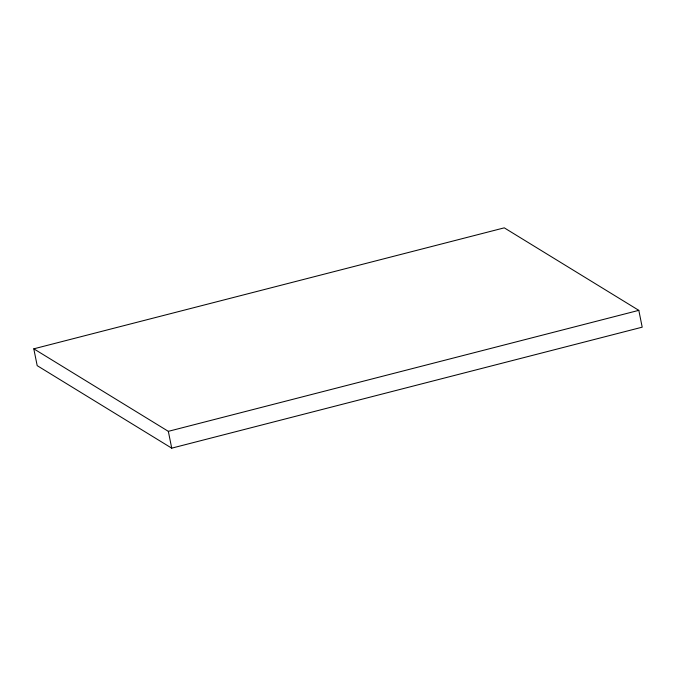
<?xml version="1.0" encoding="UTF-8"?>
<svg xmlns="http://www.w3.org/2000/svg" width="676" height="676" viewBox="0 0 676 676"><rect width="100%" height="100%" fill="white"/><g stroke="black" fill="none" stroke-linecap="round" stroke-linejoin="round"><path stroke-width="1.01" d="M33.8 348.824L504.279 227.846L638.812 310.352L642.2 327.176L171.721 448.154L37.188 365.648L33.8 348.824L168.332 431.339L638.812 310.352M168.332 431.339L171.721 448.154"/></g></svg>
